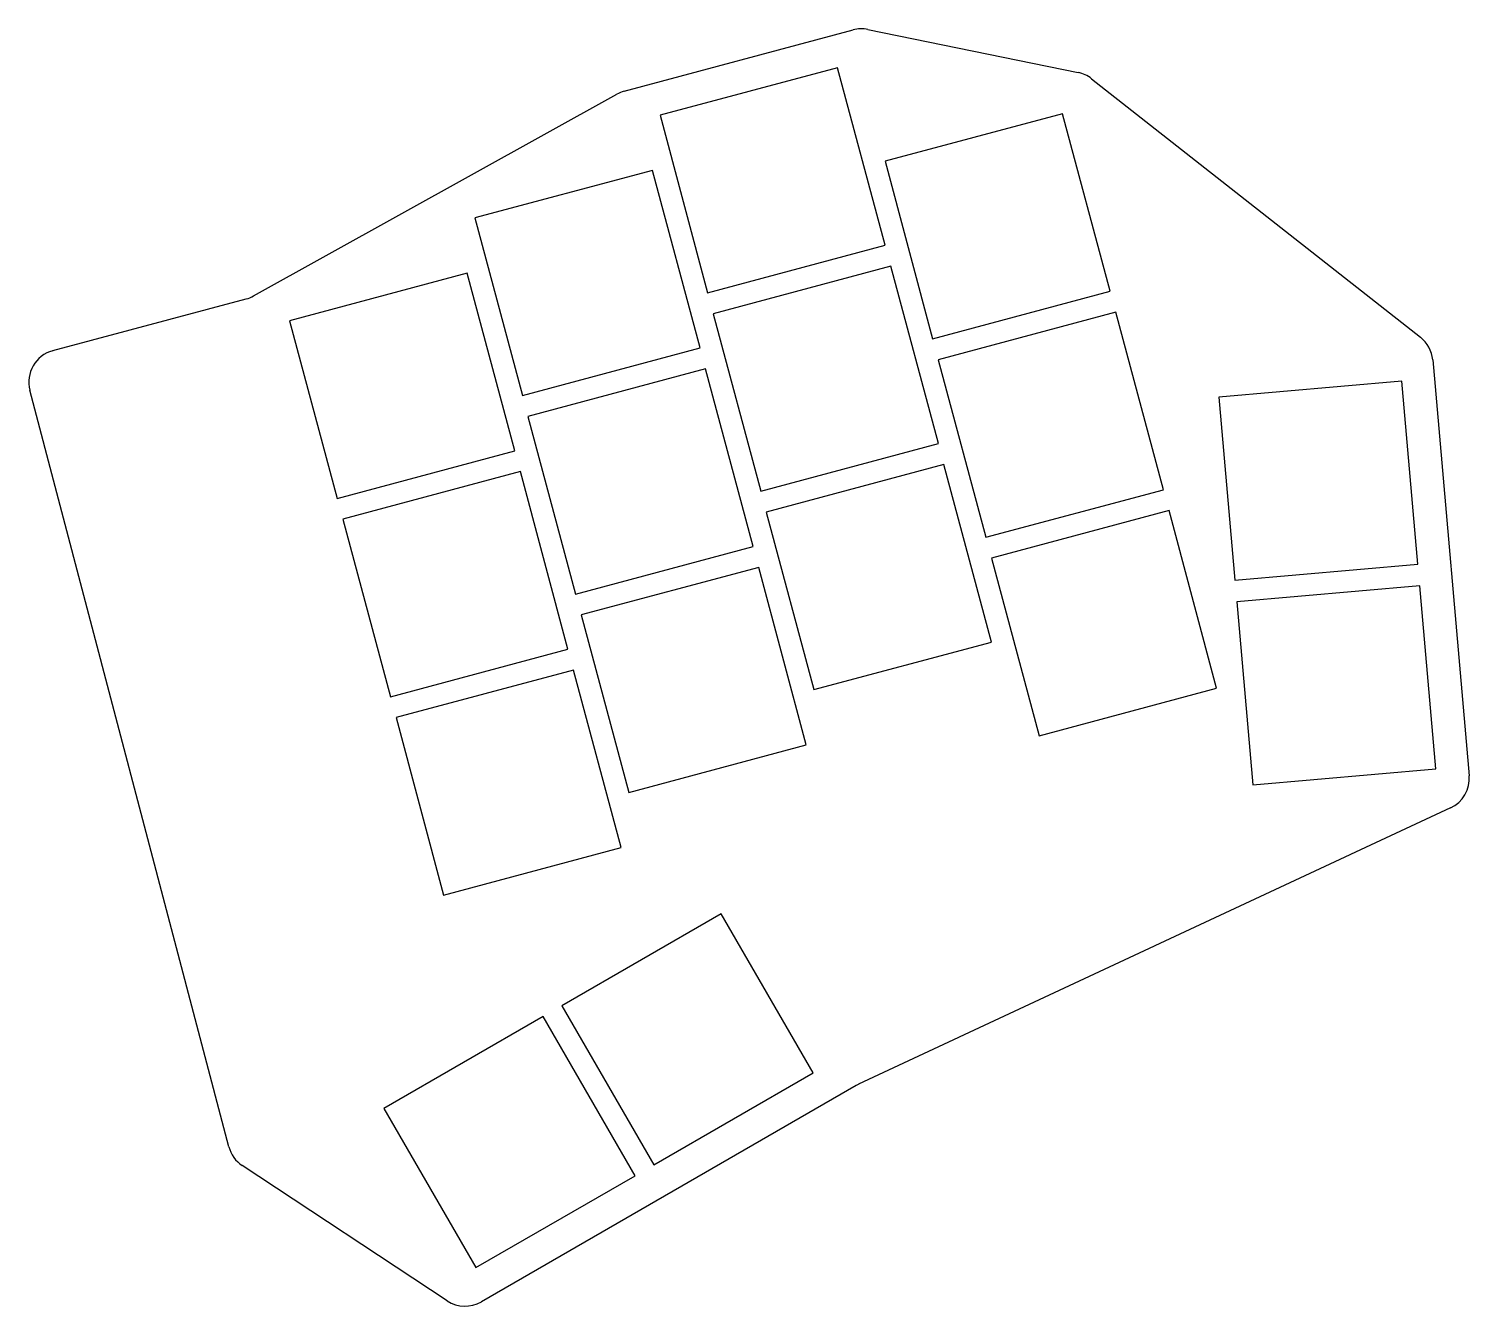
# Model space of a CAD drawing. Header units: millimetres. Extents: x 207 to 340, y -186 to -67.
import ezdxf

# ---------------------------------------------------------------- set-up
doc = ezdxf.new("R2010")
doc.units = ezdxf.units.MM

msp = doc.modelspace()

# ---------------------------------------------------------------- linework, layer by layer
for p, q in [((261.66, -73.23), (282.84, -67.56)), ((284.21, -67.52), (303.64, -71.49)), ((281.4, -71.05), (264.98, -75.45)), ((285.8, -87.47), (281.4, -71.05)), ((304.89, -72.07), (335.3, -95.98)), ((227.38, -92.16), (260.98, -73.51)), ((264.98, -75.45), (269.38, -91.87)), ((302.21, -75.31), (285.79, -79.71)), ((306.61, -91.73), (302.21, -75.31)), ((285.79, -79.71), (290.19, -96.13)), ((264.28, -80.55), (247.86, -84.95)), ((268.68, -96.97), (264.28, -80.55)), ((247.86, -84.95), (252.26, -101.37)), ((269.38, -91.87), (285.8, -87.47)), ((247.15, -90.06), (230.73, -94.46)), ((251.55, -106.48), (247.15, -90.06)), ((286.32, -89.4), (269.9, -93.8)), ((290.72, -105.82), (286.32, -89.4)), ((290.19, -96.13), (306.61, -91.73)), ((208.84, -97.22), (226.7, -92.43)), ((230.73, -94.46), (235.13, -110.88)), ((269.9, -93.8), (274.3, -110.22)), ((307.13, -93.66), (290.71, -98.06)), ((311.53, -110.08), (307.13, -93.66)), ((252.26, -101.37), (268.68, -96.97)), ((290.71, -98.06), (295.11, -114.48)), ((336.43, -98.08), (339.79, -136.53)), ((269.19, -98.91), (252.77, -103.31)), ((273.59, -115.33), (269.19, -98.91)), ((225.1, -170.84), (206.71, -100.88)), ((333.59, -100.04), (316.65, -101.52)), ((335.07, -116.97), (333.59, -100.04)), ((316.65, -101.52), (318.14, -118.45)), ((252.77, -103.31), (257.17, -119.73)), ((235.13, -110.88), (251.55, -106.48)), ((274.3, -110.22), (290.72, -105.82)), ((291.23, -107.75), (274.81, -112.15)), ((295.63, -124.17), (291.23, -107.75)), ((252.07, -108.41), (235.65, -112.81)), ((256.47, -124.83), (252.07, -108.41)), ((295.11, -114.48), (311.53, -110.08)), ((235.65, -112.81), (240.05, -129.23)), ((274.81, -112.15), (279.21, -128.57)), ((312.05, -112.01), (295.63, -116.41)), ((316.45, -128.43), (312.05, -112.01)), ((257.17, -119.73), (273.59, -115.33)), ((295.63, -116.41), (300.03, -132.83)), ((318.14, -118.45), (335.07, -116.97)), ((274.11, -117.26), (257.69, -121.66)), ((278.51, -133.68), (274.11, -117.26)), ((335.25, -118.96), (318.31, -120.44)), ((336.73, -135.9), (335.25, -118.96)), ((318.31, -120.44), (319.79, -137.38)), ((257.69, -121.66), (262.09, -138.08)), ((240.05, -129.23), (256.47, -124.83)), ((279.21, -128.57), (295.63, -124.17)), ((256.99, -126.76), (240.57, -131.16)), ((261.39, -143.18), (256.99, -126.76)), ((300.03, -132.83), (316.45, -128.43)), ((240.57, -131.16), (244.97, -147.58)), ((262.09, -138.08), (278.51, -133.68)), ((319.79, -137.38), (336.73, -135.9)), ((338.07, -139.51), (283.35, -165.06)), ((244.97, -147.58), (261.39, -143.18)), ((270.63, -149.3), (255.91, -157.8)), ((279.13, -164.02), (270.63, -149.3)), ((255.91, -157.8), (264.41, -172.52)), ((254.18, -158.8), (239.45, -167.3)), ((262.68, -173.52), (254.18, -158.8)), ((264.41, -172.52), (279.13, -164.02)), ((283.12, -165.18), (248.46, -185.19)), ((239.45, -167.3), (247.95, -182.02)), ((245.31, -185.09), (226.35, -172.58)), ((247.95, -182.02), (262.68, -173.52))]:
    msp.add_line(p, q)
for centre, start, end in [((283.61, -70.45), 78.4349, 105), ((303.04, -74.43), 51.8178, 78.4349), ((262.44, -76.13), 105, 119.0362), ((225.93, -89.54), 285, 299.0362), ((209.61, -100.12), 105, 194.7301), ((333.44, -98.34), 5, 51.8178), ((336.81, -136.79), 295.0239, 5), ((284.62, -167.78), 115.0239, 120), ((228.01, -170.08), 194.7301, 236.565), ((246.96, -182.59), 236.565, 300)]:
    msp.add_arc(centre, 3, start, end)

doc.saveas('drawing.dxf')
